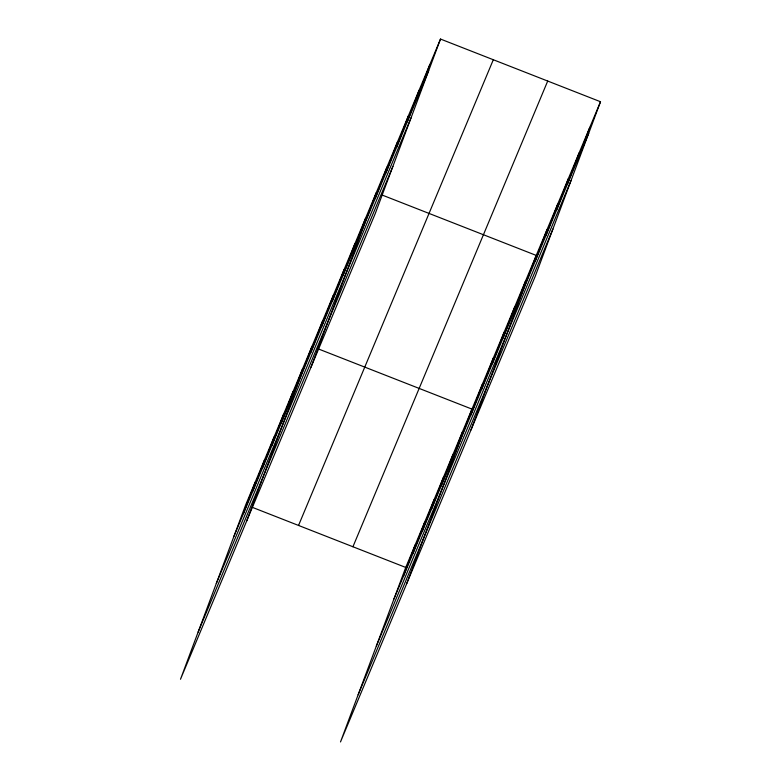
<?xml version="1.0" encoding="UTF-8"?>
<svg xmlns="http://www.w3.org/2000/svg" width="781" height="781" viewBox="0 0 781 781"><rect width="100%" height="100%" fill="white"/><g stroke="black" fill="none" stroke-linecap="round" stroke-linejoin="round"><path stroke-width="1.17" d="M243.408 513.673L255.192 482.141M252.868 491.054L264.652 459.521M262.328 468.434L274.111 436.901M271.788 445.814L283.571 414.281M281.248 423.195L293.031 391.662M290.708 400.575L302.501 369.042M246.708 520.927L311.961 346.422M310.877 352.338L322.67 320.806M321.596 326.722L333.38 295.189M332.306 301.115L344.089 269.582M343.015 275.498L354.808 243.965M353.725 249.881L365.518 218.348M310.984 367.236L376.227 192.731M375.153 198.657L386.946 167.124M385.863 173.04L397.656 141.507M396.582 147.424L408.365 115.891M407.291 121.807L419.085 90.274M418.001 96.2L429.794 64.667M440.504 39.05L375.261 213.555L180.489 679.265L245.732 504.76L440.504 39.05L600.511 101.735L535.268 276.24L340.496 741.95L405.739 567.445L600.511 101.735M403.406 576.358L415.199 544.826M412.866 553.739L424.659 522.206M422.326 531.119L434.119 499.586M431.795 508.499L443.579 476.966M441.255 485.88L453.039 454.347M450.715 463.26L462.498 431.727M406.716 583.612L471.958 409.098L318.56 349.009M470.884 415.023L482.678 383.491M481.594 389.407L493.387 357.874M492.313 363.79L504.096 332.257M503.023 338.183L514.816 306.65M513.732 312.566L525.525 281.033M470.992 429.921L536.235 255.416L381.733 194.889M535.161 261.332L546.944 229.799M545.87 235.725L557.663 204.192M556.58 210.109L568.373 178.576M567.299 184.492L579.082 152.959M578.008 158.875L589.801 127.342M233.949 536.293L428.72 70.583M216.308 583.475L411.079 117.765M198.13 632.093L392.902 166.373M298.537 525.447L493.309 59.737M352.934 546.759L547.706 81.048M393.946 598.978L588.718 133.268M376.305 646.16L571.077 180.44M358.137 694.768L552.909 229.058M252.331 507.347L405.739 567.445"/></g></svg>
